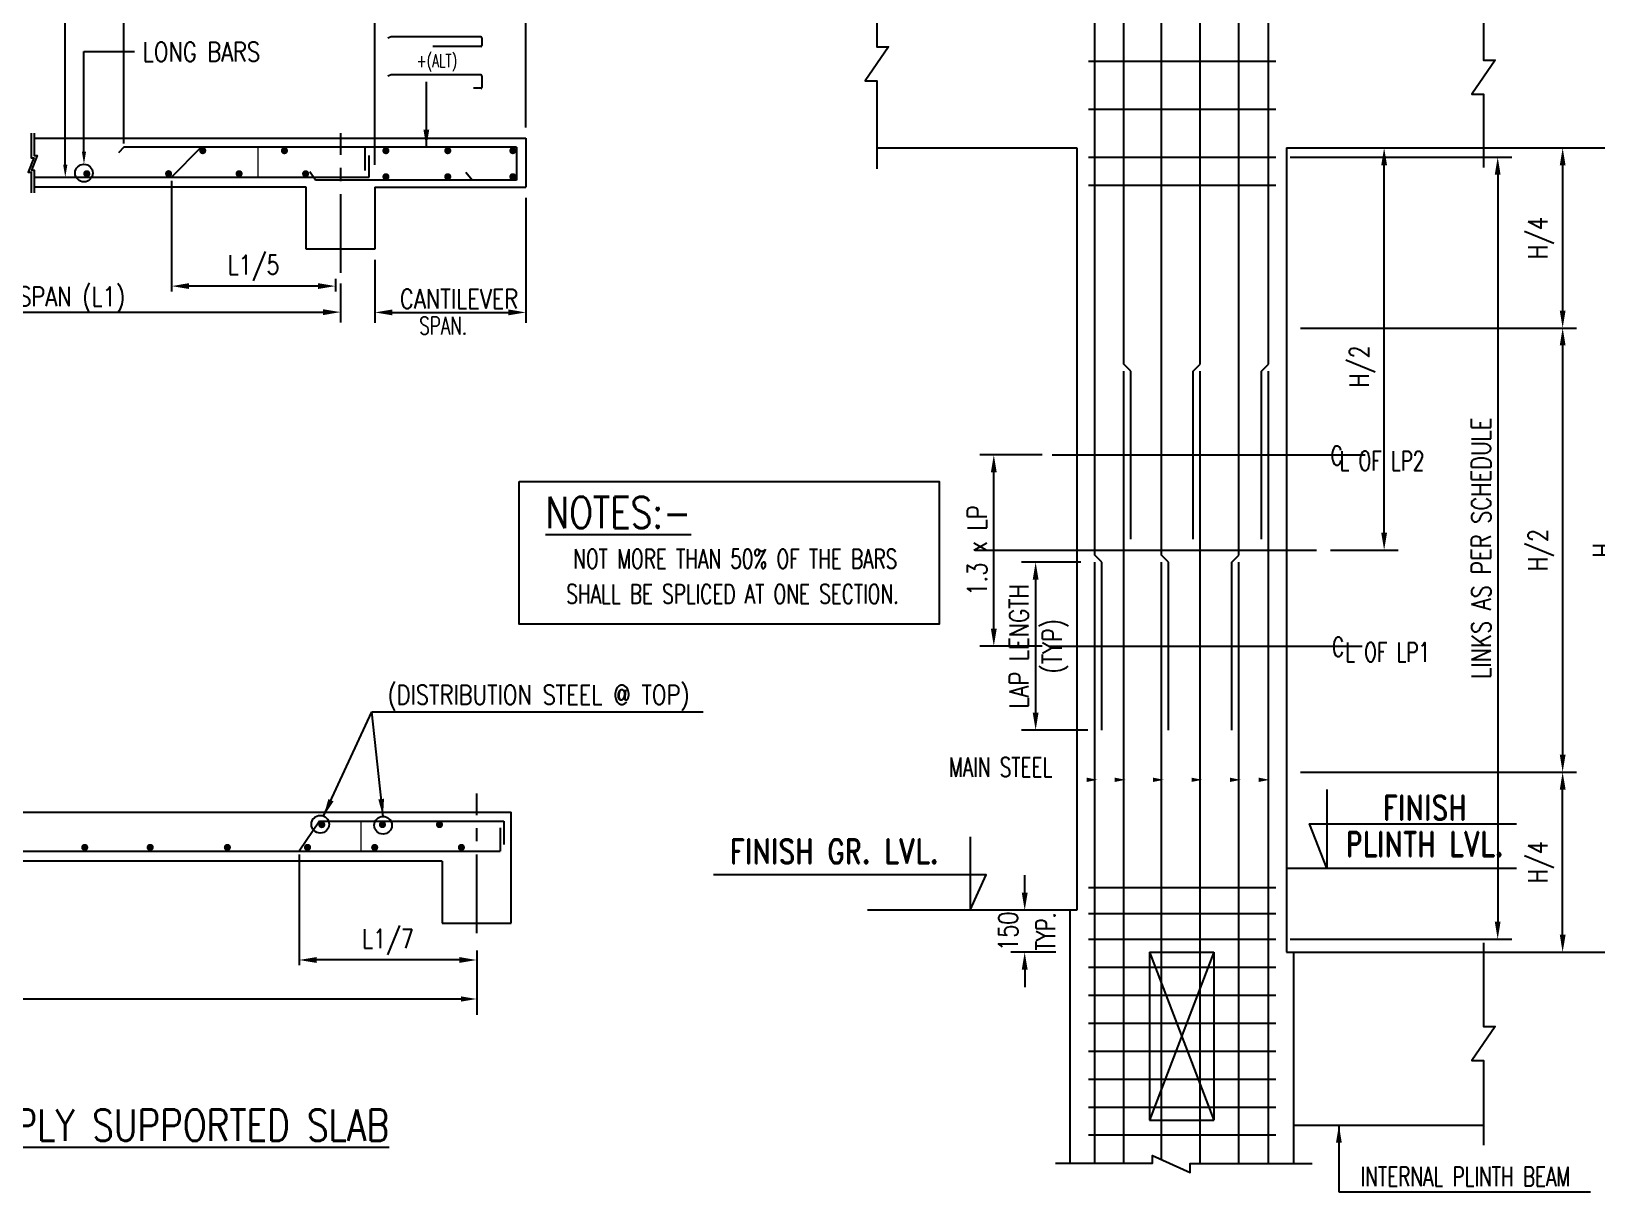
# Model space of a CAD drawing. Extents: x 455722 to 1142355, y -625363 to -272741.
# Drawn here: x 585997 to 608365, y -306480 to -289889 of the extents above; entities that cross this region are included whole.
import ezdxf
from ezdxf.enums import TextEntityAlignment as Align
from ezdxf.lldxf.tags import DXFTag

# ---------------------------------------------------------------- set-up
doc = ezdxf.new("R2010")
doc.units = 0
doc.header["$LTSCALE"] = 500
doc.header["$MEASUREMENT"] = 0
doc.linetypes.add('CENTER2', pattern=[1.125, 0.75, -0.125, 0.125, -0.125])
doc.layers.get('DEFPOINTS').update_dxf_attribs({"color": 4})
for name, color, linetype in [('CEN', 8, 'CENTER'), ('CENTERLINE', 8, 'CENTER2'), ('DIM', 5, 'Continuous'), ('DIM1', 5, 'Continuous'), ('dimention', 7, 'Continuous'), ('FOOT', 4, 'Continuous'), ('hat', 8, 'Continuous'), ('LINK', 2, 'Continuous'), ('S-CONCRET LINE', 4, 'Continuous'), ('S-REINFORCEMENT', 6, 'Continuous'), ('S-SCHEDULE', 2, 'Continuous'), ('S-TEXT-1', 4, 'Continuous'), ('S-TITLE', 6, 'Continuous'), ('ST', 6, 'Continuous'), ('TXT1', 2, 'Continuous')]:
    doc.layers.add(name, color=color, linetype=linetype)
doc.layers.add('LINE', color=253, linetype='Continuous', lineweight=18)
doc.styles.add('ROMAND', font='romand')
doc.styles.add('ROMANS', font='r.shx', dxfattribs={"width": 0.8, "height": 275, "bigfont": 'bigfont.shx'})
doc.styles.add('ROMENT', font='r.shx', dxfattribs={"bigfont": 'bigfont.shx'})
tags = doc.linetypes.add('CENTER', pattern=[2, 1.25, -0.25, 0.25, -0.25]).pattern_tags.tags
tags[10:11] = [DXFTag(74, 4), DXFTag(75, 0), DXFTag(340, '0'), DXFTag(46, 1.0), DXFTag(50, 0.0), DXFTag(44, 0.0), DXFTag(45, 0.0)]
tags[8:9] = [DXFTag(74, 4), DXFTag(75, 0), DXFTag(340, '0'), DXFTag(46, 1.0), DXFTag(50, 0.0), DXFTag(44, 0.0), DXFTag(45, 0.0)]
tags[6:7] = [DXFTag(74, 4), DXFTag(75, 0), DXFTag(340, '0'), DXFTag(46, 1.0), DXFTag(50, 0.0), DXFTag(44, 0.0), DXFTag(45, 0.0)]
tags[4:5] = [DXFTag(74, 4), DXFTag(75, 0), DXFTag(340, '0'), DXFTag(46, 1.0), DXFTag(50, 0.0), DXFTag(44, 0.0), DXFTag(45, 0.0)]
doc.dimstyles.new('5', dxfattribs={"dimtxt": 250, "dimasz": 250, "dimexe": 60, "dimexo": 60, "dimgap": 150, "dimtad": 1, "dimdec": 0, "dimlfac": 0.2, "dimzin": 0, "dimdsep": 46, "dimtxsty": 'ROMANS', "dimcen": -250, "dimclrd": 5, "dimclre": 5, "dimclrt": 4, "dimadec": 0, "dimazin": 0, "dimtfac": 1, "dimtdec": 0, "dimtix": 1, "dimtofl": 0, "dimtmove": 2, "dimatfit": 3, "dimfxl": 0, "dimtolj": 1, "dimtzin": 0, "dimarcsym": 0})
doc.dimstyles.new('Copy(2) of Standard', dxfattribs={"dimtxt": 300, "dimasz": 250, "dimexe": 75, "dimexo": 50, "dimgap": 50, "dimtad": 1, "dimdec": 0, "dimrnd": 5, "dimzin": 0, "dimdsep": 46, "dimtxsty": 'ROMANS', "dimcen": 0, "dimclrd": 5, "dimclre": 5, "dimclrt": 4, "dimadec": 0, "dimazin": 0, "dimtfac": 1, "dimtdec": 0, "dimtofl": 0, "dimtmove": 0, "dimatfit": 3, "dimfxl": 0, "dimtolj": 1, "dimtzin": 0, "dimarcsym": 0})
doc.dimstyles.new('dim25', dxfattribs={"dimtxt": 250, "dimasz": 250, "dimexe": 200, "dimexo": 200, "dimgap": 100, "dimtad": 1, "dimdec": 0, "dimlfac": 0.25, "dimzin": 0, "dimdsep": 46, "dimtxsty": 'ROMANS', "dimcen": 0, "dimclrd": 5, "dimclre": 5, "dimclrt": 4, "dimadec": 0, "dimazin": 0, "dimtfac": 1, "dimtdec": 0, "dimtix": 1, "dimtofl": 0, "dimtmove": 2, "dimatfit": 3, "dimfxl": 0, "dimtolj": 1, "dimtzin": 0, "dimlwd": -1, "dimlwe": -1, "dimarcsym": 0})
doc.dimstyles.new('INT1', dxfattribs={"dimtxt": 250, "dimasz": 250, "dimexe": 150, "dimexo": 60, "dimgap": 75, "dimtad": 1, "dimdec": 0, "dimzin": 0, "dimdsep": 46, "dimtxsty": 'ROMANS', "dimcen": -250, "dimclrd": 5, "dimclre": 5, "dimclrt": 4, "dimadec": 0, "dimazin": 0, "dimtfac": 1, "dimtdec": 0, "dimtix": 1, "dimtofl": 0, "dimtmove": 2, "dimatfit": 3, "dimfxl": 0, "dimtolj": 1, "dimtzin": 0, "dimarcsym": 0})

# ---------------------------------------------------------------- blocks, each defined once
blk = doc.blocks.new('*D52')
at = {"layer": 'DEFPOINTS', "color": 0, "transparency": 16777216}
for p in [(590417, -293343), (590417, -293904), (580708, -293934)]:
    blk.add_point(p, dxfattribs=at)
at = {"layer": 'DIM', "color": 5, "lineweight": -2, "transparency": 16777216}
for p, q in [((590417, -293493), (590417, -294054)), ((580708, -293784), (580708, -293754)), ((580958, -293904), (590167, -293904))]:
    blk.add_line(p, q, dxfattribs=at)
at = {"layer": 'DIM', "color": 5, "transparency": 16777216}
for points in [[(580958, -293863), (580958, -293946), (580708, -293904)], [(590167, -293863), (590167, -293946), (590417, -293904)]]:
    blk.add_solid(points, dxfattribs=at)
blk = doc.blocks.new('*D58')
at = {"layer": 'DEFPOINTS', "color": 0, "transparency": 16777216}
for p in [(593064, -292118), (590907, -293006), (593064, -293908)]:
    blk.add_point(p, dxfattribs=at)
at = {"layer": 'DIM', "color": 5, "lineweight": -2, "transparency": 16777216}
for p, q in [((593064, -292268), (593064, -294058)), ((590907, -293156), (590907, -294058)), ((591157, -293908), (592814, -293908))]:
    blk.add_line(p, q, dxfattribs=at)
at = {"layer": 'DIM', "color": 5, "transparency": 16777216}
for points in [[(591157, -293866), (591157, -293950), (590907, -293908)], [(592814, -293866), (592814, -293950), (593064, -293908)]]:
    blk.add_solid(points, dxfattribs=at)
at = {"layer": 'DIM', "color": 4, "transparency": 16777216, "insert": (591985, -293695), "char_height": 275, "attachment_point": 5, "style": 'ROMANS'}
blk.add_mtext('\\A1;   ', dxfattribs=at)
blk = doc.blocks.new('*D59')
at = {"layer": 'DEFPOINTS', "color": 0, "transparency": 16777216}
for p in [(587319, -289309), (587319, -291545), (590907, -291847)]:
    blk.add_point(p, dxfattribs=at)
at = {"layer": 'DIM', "color": 5, "lineweight": -2, "transparency": 16777216}
for p, q in [((587319, -291495), (587319, -289234)), ((590657, -289309), (587569, -289309)), ((590907, -291797), (590907, -289234))]:
    blk.add_line(p, q, dxfattribs=at)
at = {"layer": 'DIM', "color": 5, "transparency": 16777216}
for points in [[(587569, -289267), (587569, -289351), (587319, -289309)], [(590657, -289267), (590657, -289351), (590907, -289309)]]:
    blk.add_solid(points, dxfattribs=at)
at = {"layer": 'DIM', "color": 4, "transparency": 16777216, "insert": (589113, -289122), "char_height": 275, "attachment_point": 5, "style": 'ROMANS'}
blk.add_mtext('\\A1;1.5 x L', dxfattribs=at)
blk = doc.blocks.new('*D60')
at = {"layer": 'DEFPOINTS', "color": 0, "transparency": 16777216}
for p in [(590907, -289309), (593064, -289309), (593064, -291416)]:
    blk.add_point(p, dxfattribs=at)
at = {"layer": 'DIM', "color": 5, "lineweight": -2, "transparency": 16777216}
for p, q in [((593064, -291266), (593064, -289159)), ((591157, -289309), (592814, -289309))]:
    blk.add_line(p, q, dxfattribs=at)
at = {"layer": 'DIM', "color": 5, "transparency": 16777216}
for points in [[(591157, -289267), (591157, -289351), (590907, -289309)], [(592814, -289267), (592814, -289351), (593064, -289309)]]:
    blk.add_solid(points, dxfattribs=at)
at = {"layer": 'DIM', "color": 4, "transparency": 16777216, "insert": (591985, -289097), "char_height": 275, "attachment_point": 5, "style": 'ROMANS'}
blk.add_mtext('\\A1;L', dxfattribs=at)
blk = doc.blocks.new('*D66')
at = {"layer": 'DEFPOINTS', "color": 0, "transparency": 16777216}
for p in [(589824, -301611), (592361, -303011), (589824, -303167)]:
    blk.add_point(p, dxfattribs=at)
at = {"layer": 'DIM', "color": 5, "lineweight": -2, "transparency": 16777216}
for p, q in [((589824, -301661), (589824, -303242)), ((592361, -303061), (592361, -303242)), ((592111, -303167), (590074, -303167))]:
    blk.add_line(p, q, dxfattribs=at)
at = {"layer": 'DIM', "color": 5, "transparency": 16777216}
for points in [[(590074, -303125), (590074, -303209), (589824, -303167)], [(592111, -303125), (592111, -303209), (592361, -303167)]]:
    blk.add_solid(points, dxfattribs=at)
at = {"layer": 'DIM', "color": 4, "transparency": 16777216, "insert": (591092, -302908), "char_height": 275, "attachment_point": 5, "style": 'ROMANS'}
blk.add_mtext('\\A1;L1/7', dxfattribs=at)
blk = doc.blocks.new('*D89')
at = {"layer": 'DEFPOINTS', "color": 0, "transparency": 16777216}
for p in [(600192, -302456), (600775, -302456), (600835, -303056)]:
    blk.add_point(p, dxfattribs=at)
at = {"layer": 'DIM', "color": 5, "transparency": 16777216}
for p, q in [((600192, -302206), (600192, -301956)), ((600575, -302456), (599992, -302456)), ((600635, -303056), (599992, -303056)), ((600192, -303306), (600192, -303556))]:
    blk.add_line(p, q, dxfattribs=at)
for points in [[(600150, -302206), (600234, -302206), (600192, -302456)], [(600150, -303306), (600234, -303306), (600192, -303056)]]:
    blk.add_solid(points, dxfattribs=at)
at = {"layer": 'DIM', "color": 4, "transparency": 16777216, "insert": (599955, -302756), "char_height": 275, "attachment_point": 5, "rotation": 90, "style": 'ROMANS'}
blk.add_mtext('\\A1;150', dxfattribs=at)
blk = doc.blocks.new('*D98')
at = {"layer": 'DEFPOINTS', "color": 0, "transparency": 16777216}
for p in [(599750, -295944), (600643, -295944), (600643, -298680)]:
    blk.add_point(p, dxfattribs=at)
at = {"layer": 'DIM', "color": 5, "transparency": 16777216}
for p, q in [((600443, -295944), (599550, -295944)), ((599750, -298430), (599750, -296194)), ((600443, -298680), (599550, -298680))]:
    blk.add_line(p, q, dxfattribs=at)
for points in [[(599709, -296194), (599792, -296194), (599750, -295944)], [(599709, -298430), (599792, -298430), (599750, -298680)]]:
    blk.add_solid(points, dxfattribs=at)
at = {"layer": 'DIM', "color": 4, "transparency": 16777216, "insert": (599513, -297312), "char_height": 275, "attachment_point": 5, "rotation": 90, "style": 'ROMANS'}
blk.add_mtext('\\A1;1.3 x LP', dxfattribs=at)
blk = doc.blocks.new('*D100')
at = {"layer": 'DEFPOINTS', "color": 0, "transparency": 16777216}
for p in [(604360, -291556), (605328, -291556), (604360, -297306)]:
    blk.add_point(p, dxfattribs=at)
at = {"layer": 'DIM', "color": 5, "transparency": 16777216}
for p, q in [((604560, -291556), (605528, -291556)), ((605328, -297056), (605328, -291806)), ((604560, -297306), (605528, -297306))]:
    blk.add_line(p, q, dxfattribs=at)
for points in [[(605286, -291806), (605370, -291806), (605328, -291556)], [(605286, -297056), (605370, -297056), (605328, -297306)]]:
    blk.add_solid(points, dxfattribs=at)
at = {"layer": 'DIM', "color": 4, "transparency": 16777216, "insert": (605018, -294681), "char_height": 275, "attachment_point": 5, "rotation": 90, "style": 'ROMANS'}
blk.add_mtext('\\A1;H/2', dxfattribs=at)
blk = doc.blocks.new('*D101')
at = {"layer": 'DEFPOINTS', "color": 0, "transparency": 16777216}
for p in [(606690, -291556), (608687, -291556), (606690, -303056)]:
    blk.add_point(p, dxfattribs=at)
at = {"layer": 'DIM', "color": 5, "transparency": 16777216}
for p, q in [((606890, -291556), (608887, -291556)), ((608687, -302806), (608687, -291806)), ((606890, -303056), (608887, -303056))]:
    blk.add_line(p, q, dxfattribs=at)
for points in [[(608645, -291806), (608728, -291806), (608687, -291556)], [(608645, -302806), (608728, -302806), (608687, -303056)]]:
    blk.add_solid(points, dxfattribs=at)
at = {"layer": 'DIM', "color": 4, "transparency": 16777216, "insert": (608449, -297306), "char_height": 275, "attachment_point": 5, "rotation": 90, "style": 'ROMANS'}
blk.add_mtext('\\A1;H', dxfattribs=at)
blk = doc.blocks.new('*D117')
at = {"layer": 'DEFPOINTS', "color": 0, "transparency": 16777216}
for p in [(606136, -291556), (603935, -294131), (607879, -294131)]:
    blk.add_point(p, dxfattribs=at)
at = {"layer": 'DIM', "color": 5, "transparency": 16777216}
for p, q in [((606336, -291556), (608079, -291556)), ((607879, -291806), (607879, -293881)), ((604135, -294131), (608079, -294131))]:
    blk.add_line(p, q, dxfattribs=at)
for points in [[(607838, -291806), (607921, -291806), (607879, -291556)], [(607838, -293881), (607921, -293881), (607879, -294131)]]:
    blk.add_solid(points, dxfattribs=at)
at = {"layer": 'DIM', "color": 4, "transparency": 16777216, "insert": (607570, -292843), "char_height": 275, "attachment_point": 5, "rotation": 90, "style": 'ROMANS'}
blk.add_mtext('\\A1;H/4', dxfattribs=at)
blk = doc.blocks.new('*D118')
at = {"layer": 'DEFPOINTS', "color": 0, "transparency": 16777216}
for p in [(603935, -294131), (603935, -300481), (607879, -300481)]:
    blk.add_point(p, dxfattribs=at)
at = {"layer": 'DIM', "color": 5, "transparency": 16777216}
for p, q in [((604135, -294131), (608079, -294131)), ((607879, -294381), (607879, -300231)), ((604135, -300481), (608079, -300481))]:
    blk.add_line(p, q, dxfattribs=at)
for points in [[(607838, -294381), (607921, -294381), (607879, -294131)], [(607838, -300231), (607921, -300231), (607879, -300481)]]:
    blk.add_solid(points, dxfattribs=at)
at = {"layer": 'DIM', "color": 4, "transparency": 16777216, "insert": (607570, -297306), "char_height": 275, "attachment_point": 5, "rotation": 90, "style": 'ROMANS'}
blk.add_mtext('\\A1;H/2', dxfattribs=at)
blk = doc.blocks.new('*D168')
at = {"layer": 'DEFPOINTS', "color": 0, "transparency": 16777216}
for p in [(588001, -291976), (590343, -293376), (588001, -293532)]:
    blk.add_point(p, dxfattribs=at)
at = {"layer": 'DIM', "color": 5, "lineweight": -2, "transparency": 16777216}
for p, q in [((588001, -292026), (588001, -293607)), ((590343, -293426), (590343, -293607)), ((590093, -293532), (588251, -293532))]:
    blk.add_line(p, q, dxfattribs=at)
at = {"layer": 'DIM', "color": 5, "transparency": 16777216}
for points in [[(588251, -293490), (588251, -293573), (588001, -293532)], [(590093, -293490), (590093, -293573), (590343, -293532)]]:
    blk.add_solid(points, dxfattribs=at)
at = {"layer": 'DIM', "color": 4, "transparency": 16777216, "insert": (589172, -293272), "char_height": 275, "attachment_point": 5, "style": 'ROMANS'}
blk.add_mtext('\\A1;L1/5', dxfattribs=at)
blk = doc.blocks.new('*D172')
at = {"layer": 'DEFPOINTS', "color": 0, "transparency": 16777216}
for p in [(603783, -291689), (603783, -302869), (606951, -302869)]:
    blk.add_point(p, dxfattribs=at)
at = {"layer": 'DIM', "color": 5, "transparency": 16777216}
for p, q in [((603983, -291689), (607151, -291689)), ((606951, -291939), (606951, -302619)), ((603983, -302869), (607151, -302869))]:
    blk.add_line(p, q, dxfattribs=at)
for points in [[(606909, -291939), (606992, -291939), (606951, -291689)], [(606909, -302619), (606992, -302619), (606951, -302869)]]:
    blk.add_solid(points, dxfattribs=at)
at = {"layer": 'DIM', "color": 4, "transparency": 16777216, "insert": (606713, -297279), "char_height": 275, "attachment_point": 5, "rotation": 90, "style": 'ROMANS'}
blk.add_mtext('\\A1;LINKS AS PER SCHEDULE', dxfattribs=at)
blk = doc.blocks.new('*D174')
at = {"layer": 'DEFPOINTS', "color": 0, "transparency": 16777216}
for p in [(601195, -297480), (600348, -299880), (601295, -299880)]:
    blk.add_point(p, dxfattribs=at)
at = {"layer": 'DIM', "color": 5, "transparency": 16777216}
for p, q in [((600995, -297480), (600148, -297480)), ((600348, -297730), (600348, -299630)), ((601095, -299880), (600148, -299880))]:
    blk.add_line(p, q, dxfattribs=at)
for points in [[(600306, -297730), (600390, -297730), (600348, -297480)], [(600306, -299630), (600390, -299630), (600348, -299880)]]:
    blk.add_solid(points, dxfattribs=at)
at = {"layer": 'DIM', "color": 4, "transparency": 16777216, "char_height": 275, "rotation": 90, "style": 'ROMANS'}
for s, insert, attachment_point in [('\\A1;LAP LENGTH', (600248, -298680), 8), ('\\A1;(TYP)', (600448, -298680), 2)]:
    blk.add_mtext(s, dxfattribs=dict(at, insert=insert, attachment_point=attachment_point))
blk = doc.blocks.new('*D219')
at = {"layer": 'DEFPOINTS', "color": 0, "transparency": 16777216}
for p in [(603935, -300481), (607879, -300481), (606136, -303056)]:
    blk.add_point(p, dxfattribs=at)
at = {"layer": 'DIM', "color": 5, "transparency": 16777216}
for p, q in [((604135, -300481), (608079, -300481)), ((607879, -302806), (607879, -300731)), ((606336, -303056), (608079, -303056))]:
    blk.add_line(p, q, dxfattribs=at)
for points in [[(607838, -300731), (607921, -300731), (607879, -300481)], [(607838, -302806), (607921, -302806), (607879, -303056)]]:
    blk.add_solid(points, dxfattribs=at)
at = {"layer": 'DIM', "color": 4, "transparency": 16777216, "insert": (607570, -301768), "char_height": 275, "attachment_point": 5, "rotation": 90, "style": 'ROMANS'}
blk.add_mtext('\\A1;H/4', dxfattribs=at)

msp = doc.modelspace()

# ---------------------------------------------------------------- linework, layer by layer
at = {"layer": 'CEN'}
for p, q in [((600585.875, -295944.295), (605055.875, -295944.295)), ((599482.075, -297305.848), (604360.437, -297305.848)), ((600543.049, -298679.693), (605013.049, -298679.693))]:
    msp.add_line(p, q, dxfattribs=at)
at = {"layer": 'CENTERLINE', "ltscale": 3}
for p, q in [((590417.383, -293342.954), (590417.383, -291345.672)), ((592360.983, -302781.839), (592360.983, -300784.557))]:
    msp.add_line(p, q, dxfattribs=at)
at = {"layer": 'DIM'}
for p, q in [((586482.073, -291795.774), (586482.073, -289665.689)), ((586749.037, -291608.407), (586749.037, -290176.41)), ((592360.983, -303029.416), (592360.983, -303950.596)), ((601975.049, -303055.848), (602895.049, -305455.848)), ((602895.049, -303055.848), (601975.049, -305455.848)), ((579206.245, -303724.68), (592135.055, -303724.68))]:
    msp.add_line(p, q, dxfattribs=at)
at = {"layer": 'DIM', "color": 5}
msp.add_line((586749.037, -290176.41), (587469.276, -290176.41), dxfattribs=at)
at = {"layer": 'DIM', "color": 3, "linetype": 'Continuous'}
for p, q in [((603935.049, -301855.848), (607217.881, -301855.848)), ((600935.049, -302455.848), (597947.077, -302455.848))]:
    msp.add_line(p, q, dxfattribs=at)
at = {"layer": 'DIM', "color": 8}
for points in [[(598077.952, -288923.227), (598077.952, -290112.439), (598244.316, -290112.439), (597911.587, -290599.256), (598077.952, -290599.256), (598077.952, -291856.272)], [(606746.236, -288942.887), (606746.236, -290300.85), (606912.601, -290300.85), (606579.872, -290787.667), (606746.236, -290787.667), (606746.236, -291834.804)], [(585992.825, -291343.031), (585992.825, -291696.119), (586033.495, -291696.119), (585953.803, -291901.807), (585992.825, -291901.807), (585992.825, -292199.031)], [(586039.325, -291342.982), (586039.325, -291666.619), (586079.995, -291666.619), (586000.303, -291872.307), (586039.325, -291872.307), (586039.325, -292198.798)], [(606746.236, -302922.073), (606746.236, -304117.349), (606912.601, -304117.349), (606579.872, -304604.166), (606746.236, -304604.166), (606746.236, -305813.989)]]:
    msp.add_lwpolyline(points, dxfattribs=at)
at = {"layer": 'DIM', "flags": 128}
for points in [[(601078.906, -300590.768, 61.213, 0, 0), (601231.836, -300590.768, 0, 0, 0), (598955.556, -300590.768, 0, 0, 0)], [(601479.406, -300590.768, 61.213, 0, 0), (601632.336, -300590.768, 0, 0, 0), (599873.056, -300590.768, 0, 0, 0)], [(602025.504, -300590.768, 61.213, 0, 0), (602178.434, -300590.768, 0, 0, 0), (600419.154, -300590.768, 0, 0, 0)], [(602576.346, -300590.768, 61.213, 0, 0), (602729.276, -300590.768, 0, 0, 0), (600813.996, -300590.768, 0, 0, 0)], [(603124.717, -300590.768, 61.213, 0, 0), (603277.647, -300590.768, 0, 0, 0), (601362.367, -300590.768, 0, 0, 0)], [(603535.996, -300590.768, 61.213, 0, 0), (603688.926, -300590.768, 0, 0, 0), (601773.646, -300590.768, 0, 0, 0)]]:
    msp.add_lwpolyline(points, format="xyseb", dxfattribs=at)
at = {"layer": 'DIM'}
msp.add_solid([(592135.055, -303687.018), (592135.055, -303762.328), (592360.983, -303724.68)], dxfattribs=at)
at = {"layer": 'DIM1'}
msp.add_lwpolyline([(600630.049, -306072.525), (602019.549, -306072.525), (602019.549, -305961.525), (602558.549, -306205.025), (602558.549, -306074.525), (604300.049, -306074.525)], dxfattribs=at)
at = {"layer": 'dimention', "color": 5}
for points in [[(586779.083, -291608.407), (586718.993, -291608.407), (586749.037, -291788.666)], [(586512.12, -291795.774), (586452.029, -291795.774), (586482.073, -291976.041)]]:
    msp.add_solid(points, dxfattribs=at)
at = {"layer": 'FOOT', "linetype": 'Continuous'}
msp.add_lwpolyline([(592968.452, -296323.563), (598967.327, -296323.563), (598967.327, -298364.147), (592968.452, -298364.147)], close=True, dxfattribs=at)
at = {"layer": 'hat'}
for centre in [(586749.037, -291915.103), (590125.647, -301226.425), (591022.559, -301240.81)]:
    msp.add_circle(centre, 126.431, dxfattribs=at)
at = {"layer": 'LINE'}
for p, q in [((589234.804, -291544.632), (589234.804, -291976.041)), ((590705.105, -301180.017), (590705.105, -301611.426))]:
    msp.add_line(p, q, dxfattribs=at)
at = {"layer": 'LINK'}
for p, q in [((601102.312, -290314.685), (603782.858, -290314.685)), ((601102.312, -291000.685), (603782.858, -291000.685)), ((601102.312, -291689.232), (603782.858, -291689.232)), ((601102.312, -292089.232), (603782.858, -292089.232)), ((601102.312, -302132.36), (603782.858, -302132.36)), ((601102.312, -302500.685), (603782.858, -302500.685)), ((601102.312, -302869.01), (603782.858, -302869.01)), ((601102.312, -303269.01), (603782.858, -303269.01)), ((601102.312, -303669.01), (603782.858, -303669.01)), ((601102.312, -304069.01), (603782.858, -304069.01)), ((601102.312, -304469.01), (603782.858, -304469.01)), ((601102.312, -304869.01), (603782.858, -304869.01)), ((601102.312, -305269.01), (603782.858, -305269.01)), ((601102.312, -305669.01), (603782.858, -305669.01))]:
    msp.add_line(p, q, dxfattribs=at)
at = {"layer": 'S-CONCRET LINE', "color": 130}
for p, q in [((586039.325, -291416.332), (593064.076, -291416.332)), ((593064.076, -291416.332), (593064.076, -292117.647)), ((589924.373, -292117.647), (586039.325, -292117.647)), ((589924.373, -293005.976), (589924.373, -292117.647)), ((590906.876, -292117.647), (590906.876, -293005.976)), ((590906.876, -292117.647), (593064.076, -292117.647)), ((590906.876, -293005.976), (589924.373, -293005.976)), ((578489.062, -301051.717), (592851.815, -301051.717)), ((592851.815, -302641.36), (592851.815, -301051.717)), ((591869.312, -301753.032), (579471.564, -301753.032)), ((591869.312, -301753.032), (591869.312, -302641.36)), ((591869.312, -302641.36), (592851.815, -302641.36))]:
    msp.add_line(p, q, dxfattribs=at)
at = {"layer": 'S-CONCRET LINE', "color": 130, "linetype": 'Continuous'}
for p, q in [((598077.952, -291555.848), (600935.049, -291555.848)), ((600935.049, -291555.848), (600935.049, -302455.848)), ((603935.049, -291555.848), (603935.049, -303055.848)), ((603935.049, -291555.848), (606746.236, -291555.848)), ((600835.049, -302455.848), (600835.049, -306072.525)), ((601975.049, -303055.848), (602895.049, -303055.848)), ((601975.049, -303055.848), (601975.049, -305455.848)), ((602895.049, -303055.848), (602895.049, -305455.848)), ((603935.049, -303055.848), (606746.236, -303055.848)), ((604035.049, -303055.848), (604035.049, -306074.525)), ((601975.049, -305455.848), (602895.049, -305455.848)), ((604035.049, -305528.025), (606746.236, -305528.025))]:
    msp.add_line(p, q, dxfattribs=at)
at = {"layer": 'S-REINFORCEMENT'}
for p, q in [((601606.825, -294647.877), (601606.825, -282330.848)), ((602700.069, -294647.877), (602700.069, -282330.848)), ((603675.049, -294647.877), (603675.049, -282330.848)), ((601195.049, -297379.693), (601195.049, -284863.127)), ((602145.243, -297379.693), (602145.243, -284863.127)), ((603252.68, -297379.693), (603252.68, -284863.127)), ((591139.358, -289966.548), (591089.586, -289989.21)), ((592421.282, -289966.548), (591139.358, -289966.548)), ((592421.282, -290108.103), (591734.317, -290108.103)), ((592436.207, -289981.485), (592436.207, -290093.166)), ((591139.358, -290509.489), (591089.586, -290532.161)), ((592421.282, -290509.489), (591139.358, -290509.489)), ((592436.207, -290524.423), (592436.207, -290690.617)), ((592431.84, -290701.175), (592313.278, -290701.175)), ((587319.092, -291544.632), (587243.007, -291626.157)), ((591759.379, -291544.632), (587319.092, -291544.632)), ((588001.298, -291976.041), (588421.469, -291544.632)), ((592928.735, -291544.632), (588404.815, -291544.632)), ((590769.446, -291878.15), (590769.446, -291544.632)), ((590824.435, -291976.041), (590824.435, -291665.447)), ((592928.735, -291544.632), (592928.735, -292018.877)), ((590059.865, -292018.877), (589977.065, -291897.077)), ((592297.057, -292018.877), (592206.314, -291907.991)), ((586039.325, -291976.041), (590824.435, -291976.041)), ((592928.735, -292018.877), (590059.865, -292018.877)), ((601706.825, -294747.877), (601606.825, -294647.877)), ((601606.825, -306072.525), (601606.825, -294747.877)), ((601706.825, -297147.877), (601706.825, -294747.877)), ((602600.069, -294747.877), (602700.069, -294647.877)), ((602600.069, -297147.877), (602600.069, -294747.877)), ((602700.069, -306074.525), (602700.069, -294747.877)), ((603575.049, -294747.877), (603675.049, -294647.877)), ((603575.049, -297147.877), (603575.049, -294747.877)), ((603675.049, -306074.525), (603675.049, -294747.877)), ((601295.049, -297479.693), (601195.049, -297379.693)), ((601195.049, -306072.525), (601195.049, -297479.693)), ((601295.049, -299879.693), (601295.049, -297479.693)), ((602245.243, -297479.693), (602145.243, -297379.693)), ((602145.243, -306018.309), (602145.243, -297479.693)), ((602245.243, -299879.693), (602245.243, -297479.693)), ((603152.68, -297479.693), (603252.68, -297379.693)), ((603152.68, -299879.693), (603152.68, -297479.693)), ((603252.68, -306074.525), (603252.68, -297479.693)), ((590114.322, -301180.017), (589823.625, -301611.426)), ((590114.322, -301180.017), (592750.206, -301180.017)), ((592697.919, -301276.53), (592697.919, -301611.426)), ((592750.206, -301180.017), (592750.206, -301514.908)), ((578642.957, -301611.426), (592697.919, -301611.426)), ((602700.069, -306074.525), (602700.069, -303155.019))]:
    msp.add_line(p, q, dxfattribs=at)
at = {"layer": 'S-REINFORCEMENT', "const_width": 50.698}
for points in [[(588471.379, -291595.277, -1), (588420.679, -291595.277, -1)], [(589639.249, -291595.706, -1), (589588.557, -291595.706, -1)], [(591038.821, -291595.657, -1), (591089.516, -291595.657, -1)], [(591922.07, -291595.657, -1), (591972.765, -291595.657, -1)], [(592852.595, -291595.657, -1), (592903.29, -291595.657, -1)], [(586764.554, -291925.056, 1), (586815.246, -291925.056, 1)], [(587933.308, -291924.601, 1), (587984, -291924.601, 1)], [(588940.251, -291925.077, 1), (588990.954, -291925.077, 1)], [(589891.414, -291925.12, 1), (589942.105, -291925.12, 1)], [(591038.821, -291967.853, 1), (591089.516, -291967.853, 1)], [(591922.07, -291967.853, 1), (591972.765, -291967.853, 1)], [(592852.595, -291967.853, 1), (592903.29, -291967.853, 1)]]:
    msp.add_lwpolyline(points, format="xyb", close=True, dxfattribs=at)
at = {"layer": 'S-REINFORCEMENT', "const_width": 50.698, "elevation": 0}
for points in [[(590121.573, -301231.727, 1), (590172.274, -301231.727, 1)], [(590988.724, -301231.227, 1), (591039.415, -301231.227, 1)], [(591804.137, -301231.227, 1), (591854.829, -301231.227, 1)], [(586785.394, -301557.059, -1), (586734.691, -301557.059, -1)], [(587720.671, -301557.059, -1), (587669.967, -301557.059, -1)], [(588823.6, -301557.059, -1), (588772.896, -301557.059, -1)], [(589918.377, -301557.059, 1), (589969.068, -301557.059, 1)], [(590878.022, -301557.059, 1), (590928.722, -301557.059, 1)], [(592116.991, -301557.059, 1), (592167.683, -301557.059, 1)]]:
    msp.add_lwpolyline(points, format="xyb", close=True, dxfattribs=at)
at = {"layer": 'ST'}
for centre, start, end in [((592421.282, -289981.485), 0, 90), ((592421.282, -290093.166), 270, 0), ((592421.282, -290524.423), 0, 90), ((592421.282, -290690.617), 270, 0)]:
    msp.add_arc(centre, 14.932, start, end, dxfattribs=at)
at = {"layer": 'TXT1'}
for points in [[(604508.742, -300728.601), (604508.742, -301855.848), (604263.196, -301219.125), (607220.563, -301219.125)], [(599410.601, -301405.276), (599410.601, -302455.848), (599640.205, -301947.042), (595745.06, -301947.042)]]:
    msp.add_lwpolyline(points, dxfattribs=at)

# ---------------------------------------------------------------- texts
at = {"layer": 'S-SCHEDULE', "color": 4, "style": 'ROMANS', "width": 0.7}
msp.add_text('+(ALT)', height=183.3333, dxfattribs=at).set_placement((591791.696, -290322.093), align=Align.MIDDLE)
msp.add_text(' SPAN. ', height=250, dxfattribs=at).set_placement((591421.009, -294097.068), align=Align.MIDDLE_LEFT)
at = {"layer": 'S-TEXT-1', "linetype": 'ByBlock', "style": 'ROMANS', "width": 0.8}
for s, p in [('LONG BARS', (587587.305, -290182.965)), ('CANTILEVER  ', (591264.822, -293715.41))]:
    msp.add_text(s, height=275, dxfattribs=at).set_placement(p, align=Align.MIDDLE_LEFT)
at = {"layer": 'S-TEXT-1', "linetype": 'ByBlock', "style": 'ROMANS'}
for s, width, p in [('BIGGER SPAN (L1)', 0.8, (585973.553, -293699.915)), ('C', 0.7, (604648.807, -295955.742)), ('L OF LP2', 0.7, (605296.807, -296029.742)), (' NOT MORE THAN 50% OF THE BARS', 0.7, (595989.176, -297431.904)), ('SHALL BE SPLICED AT ONE SECTION.', 0.7, (596017.653, -297934.492)), ('C', 0.7, (604668.981, -298691.14)), ('L OF LP1', 0.7, (605376.981, -298765.14)), ('MAIN STEEL', 0.7, (599847.307, -300408.753))]:
    msp.add_text(s, height=275, dxfattribs=dict(at, width=width)).set_placement(p, align=Align.MIDDLE)
at = {"layer": 'S-TEXT-1'}
for s, style, width, p in [('(DISTRIBUTION STEEL @ TOP)', 'ROMENT', 0.8, (593244.108, -299394.982)), ('INTERNAL PLINTH BEAM', 'ROMANS', 0.7, (606489.643, -306263.965))]:
    msp.add_text(s, height=275, dxfattribs=dict(at, style=style, width=width)).set_placement(p, align=Align.MIDDLE)
at = {"layer": 'S-TEXT-1', "style": 'ROMANS', "width": 0.7}
msp.add_text('TYP.', height=275, rotation=90, dxfattribs=at).set_placement((600490.984, -302760.111), align=Align.MIDDLE)
at = {"layer": 'S-TITLE', "style": 'ROMANS', "width": 0.8}
msp.add_text('%%UNOTES:-', height=450, dxfattribs=at).set_placement((594384.256, -296992.751), align=Align.CENTER)
msp.add_text('%%UTYPICAL DETAIL OF SIMPLY SUPPORTED SLAB', height=450, dxfattribs=at).set_placement((585670.438, -305528.298), align=Align.MIDDLE_CENTER)
at = {"layer": 'TXT1', "style": 'ROMAND', "width": 0.8}
for s, p in [('FINISH', (605909.652, -300989.106)), ('FINISH GR. LVL.', (597471.39, -301614.023)), ('PLINTH LVL.', (605909.652, -301510.784))]:
    msp.add_text(s, height=350, dxfattribs=at).set_placement(p, align=Align.MIDDLE)

# ---------------------------------------------------------------- dimensions: what is measured, and where the dimension line sits
at = {"layer": 'DIM'}
for base, p1, p2, text, dimstyle, override, picture, middle in [((587319.092, -289309.006), (590906.876, -291847.031), (587319.092, -291544.632), '1.5 x L', 'Copy(2) of Standard', {"dimfxl": 60}, '*D59', (589112.984, -289121.506)), ((593064.076, -289309.006), (590906.876, -289309.006), (593064.076, -291416.332), 'L', 'INT1', {"dimexo": 150, "dimlfac": 0.25}, '*D60', (591985.476, -289096.506)), ((593064.076, -293907.918), (590906.876, -293005.976), (593064.076, -292117.647), '   ', 'INT1', {"dimexo": 150, "dimlfac": 0.25}, '*D58', (591985.476, -293695.418)), ((590417.383, -293904.296), (580707.704, -293934.381), (590417.383, -293342.954), ' ', 'INT1', {"dimexo": 150, "dimlfac": 0.25}, '*D52', (585562.543, -293904.296))]:
    dim = msp.add_linear_dim(base=base, p1=p1, p2=p2, text=text, dimstyle=dimstyle, override=override, dxfattribs=at)
    dim.commit()
    dim.dimension.update_dxf_attribs({"geometry": picture, "text_midpoint": middle})
for base, p1, p2, angle, text, picture, middle in [((606950.65, -302869.01), (603782.858, -291689.232), (603782.858, -302869.01), 90, 'LINKS AS PER SCHEDULE', '*D172', (606713.15, -297279.121)), ((607879.167, -294130.848), (606136.171, -291555.848), (603935.049, -294130.848), 90, 'H/4', '*D117', (607569.643, -292843.348)), ((608686.638, -291555.848), (606689.743, -303055.848), (606689.743, -291555.848), 90, 'H', '*D101', (608449.138, -297305.848)), ((607879.167, -300480.848), (603935.049, -294130.848), (603935.049, -300480.848), 90, 'H/2', '*D118', (607569.643, -297305.848)), ((599750.181, -295944.295), (600643.049, -298679.693), (600643.049, -295944.295), 90, '1.3 x LP', '*D98', (599512.681, -297311.994)), ((600348.058, -299879.693), (601195.049, -297479.693), (601295.049, -299879.693), 90, 'LAP LENGTH\\X(TYP)', '*D174', (600348.058, -298679.693)), ((607879.167, -300480.848), (606136.171, -303055.848), (603935.049, -300480.848), 270, 'H/4', '*D219', (607569.643, -301768.348)), ((600192.136, -302455.848), (600835.049, -303055.848), (600775.049, -302455.848), 90, '150', '*D89', (599954.636, -302755.848))]:
    dim = msp.add_linear_dim(base=base, p1=p1, p2=p2, angle=angle, text=text, dimstyle='dim25', dxfattribs=at)
    dim.commit()
    dim.dimension.update_dxf_attribs({"geometry": picture, "text_midpoint": middle})
dim = msp.add_linear_dim(base=(605327.869, -291555.848), p1=(604360.437, -297305.848), p2=(604360.437, -291555.848), angle=90, text='H/2', dimstyle='dim25', dxfattribs=at)
dim.commit()
dim.dimension.update_dxf_attribs({"geometry": '*D100', "text_midpoint": (605018.346, -294681.348), "dimtype": 160})
for base, p1, p2, text, picture, middle in [((588001.298, -293531.739), (590342.877, -293375.662), (588001.298, -291976.041), 'L1/5', '*D168', (589172.088, -293272.215)), ((589823.625, -303167.124), (592360.559, -303011.046), (589823.625, -301611.426), 'L1/7', '*D66', (591092.092, -302907.6))]:
    dim = msp.add_linear_dim(base=base, p1=p1, p2=p2, angle=180, text=text, dimstyle='Copy(2) of Standard', override={"dimfxl": 60}, dxfattribs=at)
    dim.commit()
    dim.dimension.update_dxf_attribs({"geometry": picture, "text_midpoint": middle})

# ---------------------------------------------------------------- leaders
at = {"layer": 'DIM', "color": 5}
for points in [[(590173.719, -301109.489), (590862.206, -299616.992), (595599.196, -299616.992)], [(591022.559, -301114.379), (590862.206, -299616.992)]]:
    msp.add_leader(points, dimstyle='5', dxfattribs=at)
at = {"layer": 'DIM'}
msp.add_leader([(604681.684, -305528.025), (604681.684, -306480.025), (608279.184, -306480.025)], dimstyle='dim25', dxfattribs=at)
at = {"layer": 'dimention', "linetype": 'Continuous'}
msp.add_leader([(591641.415, -291544.632), (591641.415, -290803.247), (591641.415, -290612.564)], dimstyle='5', dxfattribs=at)

doc.saveas('drawing.dxf')
